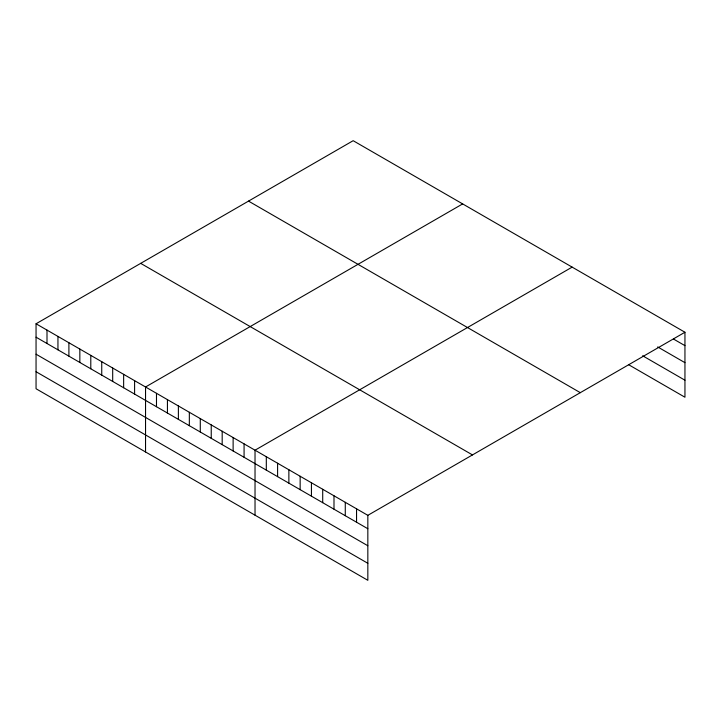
<?xml version="1.0" encoding="UTF-8"?>
<svg xmlns="http://www.w3.org/2000/svg" width="721" height="721" viewBox="0 0 721 721"><rect width="100%" height="100%" fill="white"/><g stroke="black" fill="none" stroke-linecap="round" stroke-linejoin="round"><path stroke-width="1.08" d="M36.05 323.774L367.836 515.335L367.836 580.306L36.05 388.754L36.05 323.774L353.164 140.694L684.95 332.246L684.95 397.226L628.55 364.655M462.657 203.908L145.543 386.988L145.543 451.968M572.141 267.121L255.027 450.201L255.027 515.182M367.836 515.335L684.95 332.246M673.666 339.14L684.95 345.647M657.687 346.927L684.95 362.672M642.645 355.777L684.95 380.201M248.52 201.114L580.306 392.666M140.694 263.363L472.48 454.915M36.05 337.185L367.836 528.736M36.05 354.2L367.836 545.752M36.05 371.73L367.836 563.29M356.553 508.819L356.553 522.22M345.278 502.303L345.278 515.713M333.994 495.796L333.994 509.197M322.711 489.28L322.711 502.681M311.436 482.764L311.436 496.174M300.152 476.257L300.152 489.658M288.869 469.741L288.869 483.142M277.594 463.233L277.594 476.635M266.31 456.717L266.31 470.119M244.077 443.884L244.077 457.285M233.126 437.557L233.126 450.967M222.185 431.239L222.185 444.641M211.235 424.921L211.235 438.323M200.285 418.595L200.285 431.996M189.335 412.277L189.335 425.678M178.384 405.959L178.384 419.361M167.434 399.632L167.434 413.034M156.484 393.315L156.484 406.716M134.593 380.67L134.593 394.072M123.642 374.352L123.642 387.754M112.692 368.025L112.692 381.427M101.742 361.708L101.742 375.109M90.792 355.381L90.792 368.791M79.842 349.063L79.842 362.465M68.901 342.745L68.901 356.147M57.95 336.419L57.95 349.82M47 330.101L47 343.502"/></g></svg>
